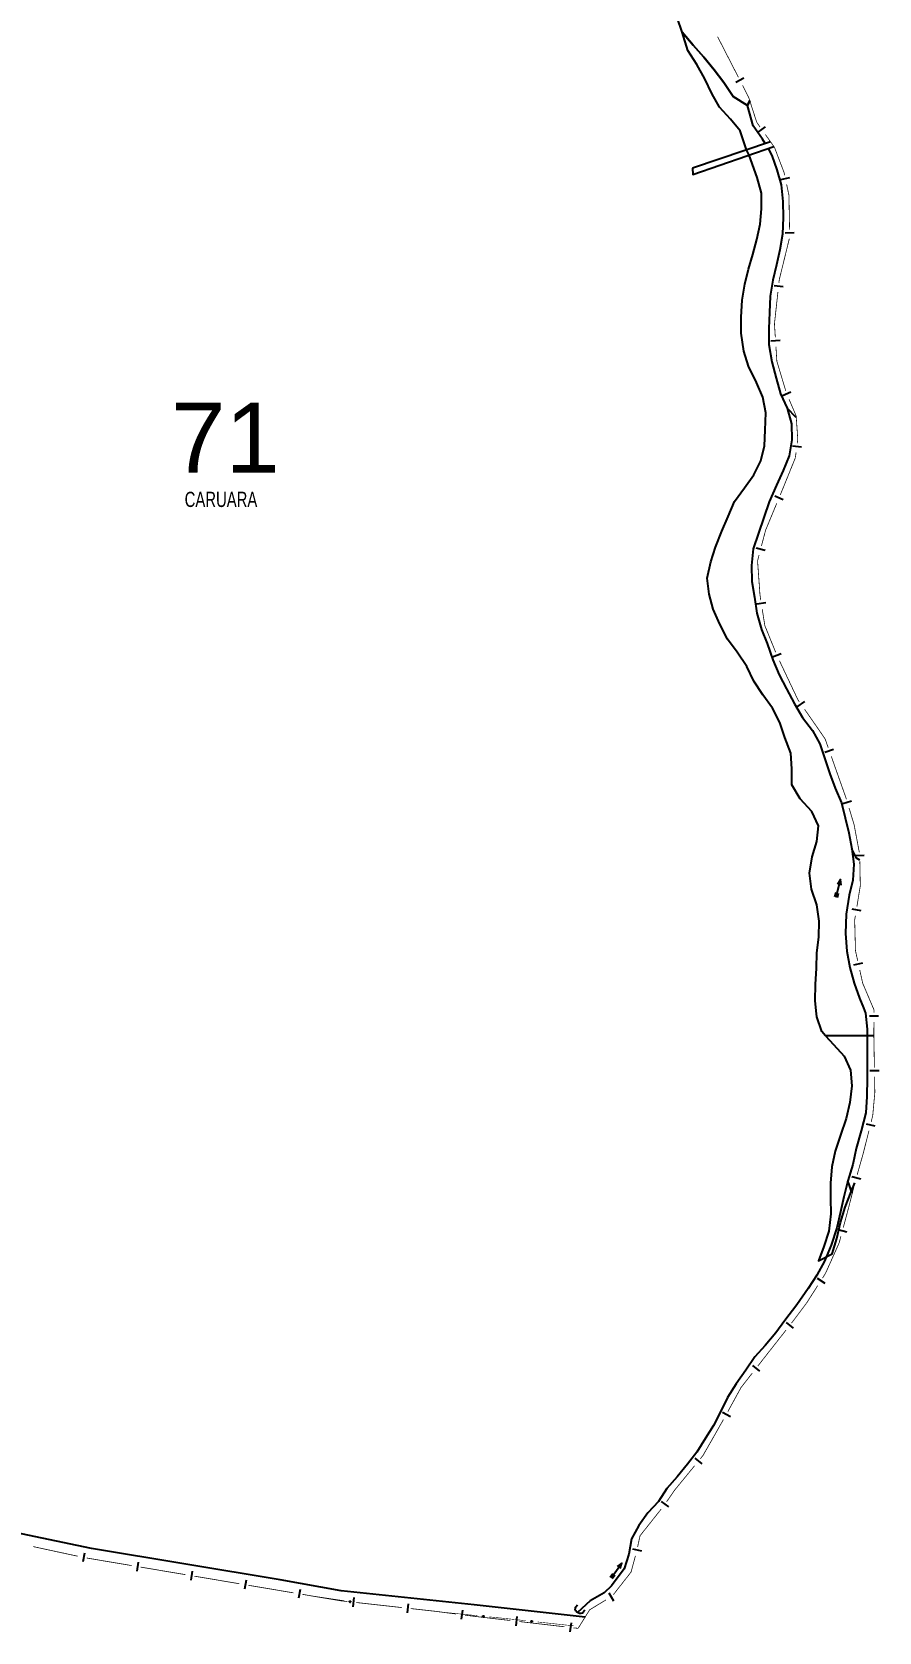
# Model space of a CAD drawing. Extents: x 210853 to 212686, y 4878863 to 4882037.
# Drawn here: x 211902 to 212181, y 4878863 to 4879390 of the extents above; entities that cross this region are included whole.
import ezdxf

# ---------------------------------------------------------------- set-up
doc = ezdxf.new("R2010")
doc.units = 0
doc.header["$LTSCALE"] = 1.5
doc.header["$MEASUREMENT"] = 0
doc.linetypes.add('TRACO_00', pattern=[10, -10])
doc.linetypes.add('TRACO_13', pattern=[8, 5, -1, 1, -1])
for name, color, linetype in [('HD-ALAGADO-BREJO', 170, 'CONTINUOUS'), ('HD-CURSO-INTER', 170, 'CONTINUOUS'), ('HD-CURSO-PERENE', 170, 'CONTINUOUS'), ('HD-LAGOS-PERENE', 170, 'CONTINUOUS'), ('HD-TXT-PERENE', 170, 'CONTINUOUS'), ('LM-LIM-SETORES-BAIRROS', 250, 'CONTINUOUS'), ('LM-TXT-LSB', 7, 'CONTINUOUS'), ('SV-EIXO-ROD-ESTR', 7, 'CONTINUOUS'), ('SV-EST-MUNIC-PAV', 20, 'CONTINUOUS'), ('SV-PONTE-BUEIRO', 251, 'CONTINUOUS')]:
    doc.layers.add(name, color=color, linetype=linetype)
doc.styles.add('ARIAL', font='ARIAL.SHX')
doc.styles.add('SWIS', font='swissko.ttf')

# ---------------------------------------------------------------- blocks, each defined once
blk = doc.blocks.new('COD035', base_point=(211191.231779, 4880595.135732))
at = {"layer": 'HD-TXT-PERENE'}
for p, q in [((211191.231779, 4880595.541463), (211192.731779, 4880595.541463)), ((211191.231779, 4880595.141463), (211197.231779, 4880595.141463)), ((211191.231779, 4880594.741463), (211192.731779, 4880594.741463))]:
    blk.add_line(p, q, dxfattribs=at)
blk.add_lwpolyline([(211195.431779, 4880594.541463), (211197.231779, 4880595.141463), (211195.431779, 4880595.741463)], dxfattribs=at)
blk = doc.blocks.new('COD119', base_point=(212037.953363, 4879764.423174))
at = {"layer": 'SV-PONTE-BUEIRO'}
blk.add_lwpolyline([(212036.443363, 4879762.423174), (212036.443363, 4879763.256507), (212036.443363, 4879763.381507), (212036.569196, 4879763.714841), (212036.820863, 4879764.089841), (212037.198363, 4879764.298174), (212037.701696, 4879764.423174), (212038.205029, 4879764.423174), (212038.708363, 4879764.298174), (212039.085863, 4879764.089841), (212039.337529, 4879763.714841), (212039.463363, 4879763.381507), (212039.463363, 4879763.256507), (212039.463363, 4879762.423174)], dxfattribs=at)

msp = doc.modelspace()

# ---------------------------------------------------------------- linework, layer by layer
at = {"layer": 'HD-ALAGADO-BREJO', "linetype": 'TRACO_00'}
for points in [[(212163.059116, 4879059.204691, 6.457651), (212161.773615, 4879060.630586, 6.457651), (212160.203255, 4879065.485306, 6.457651), (212159.979057, 4879067.374888, 6.457651), (212159.571398, 4879070.810703, 6.457651), (212159.728499, 4879076.106982, 6.457651), (212160.095293, 4879081.453453, 6.447502), (212160.162625, 4879086.529796, 6.437353), (212160.829109, 4879091.696725, 6.437353), (212160.936287, 4879096.972965, 6.437353), (212160.114684, 4879102.298155, 6.396759), (212158.364393, 4879107.492429, 6.38661), (212157.802488, 4879112.727969, 6.38661), (212158.648614, 4879118.124925, 6.335866), (212160.144037, 4879123.192831, 6.437353), (212160.660747, 4879128.309634, 6.203934), (212158.521216, 4879133.03383, 6.153191), (212154.714204, 4879137.196619, 6.122745), (212151.885672, 4879141.770174, 6.112596), (212151.932895, 4879147.116297, 6.112596), (212151.590741, 4879152.262142, 6.112596), (212149.630745, 4879157.42621, 6.112596), (212147.94049, 4879162.390718, 6.112596), (212145.551303, 4879167.094656, 6.112596), (212142.3933, 4879171.497977, 6.112596), (212139.405068, 4879175.901483, 6.112596), (212137.095668, 4879180.815353, 6.112596), (212133.967503, 4879185.45853, 6.092299), (212130.77958, 4879189.781877, 6.08215), (212128.190549, 4879194.705436, 6.08215), (212126.04093, 4879199.629473, 6.061853), (212124.700191, 4879204.624341, 6.061853), (212124.068369, 4879209.87979, 6.051704), (212125.264078, 4879215.1772, 6.041555), (212126.849462, 4879220.085322, 5.92992), (212128.884076, 4879225.32369, 5.869029), (212130.968821, 4879230.1724, 5.848731), (212133.063527, 4879235.071084, 5.828434), (212136.356798, 4879239.631323, 5.828434), (212139.42052, 4879243.911518, 5.77769), (212141.765074, 4879248.450739, 5.716798), (212142.980917, 4879253.428406, 5.493528), (212143.158093, 4879258.524854, 5.463082), (212143.3449, 4879264.320798, 5.463082), (212142.433529, 4879269.426052, 5.463082), (212140.283971, 4879274.230178, 5.463082), (212137.664758, 4879279.593381, 5.463082), (212136.104318, 4879284.578016, 5.463082), (212135.24246, 4879290.512715, 5.463082), (212135.289738, 4879295.748918, 5.463082), (212135.536582, 4879301.315097, 5.463082), (212136.452634, 4879306.672159, 5.463082), (212137.628557, 4879311.599819, 5.463082), (212139.104124, 4879316.437873, 5.463082), (212140.449824, 4879321.355726, 5.463082), (212141.515838, 4879326.393186, 5.463082), (212141.982635, 4879331.469964, 5.463082), (212141.900153, 4879336.576121, 5.463082), (212140.509384, 4879341.760795, 5.463082), (212137.856207, 4879349.098424, 5.463082), (212136.966763, 4879350.799615, 5.463082), (212134.939085, 4879357.053482, 5.463082), (212131.7214, 4879360.987083, 5.463082), (212128.174151, 4879364.930318, 5.463082), (212125.555374, 4879369.434152, 5.463082), (212123.315971, 4879374.168231, 5.463082), (212120.647114, 4879378.961799, 5.463082), (212117.718696, 4879383.575215, 5.463082), (212115.878099, 4879389.608774, 5.463082), (212119.42555, 4879385.265834, 5.463082), (212122.972779, 4879381.36257, 5.493528), (212126.320391, 4879377.229258, 5.493528), (212129.508274, 4879372.985852, 5.493528), (212132.64639, 4879368.412635, 5.483379), (212137.321655, 4879365.399946, 5.483379), (212138.072943, 4879367.058979, 5.483379)], [(212163.059116, 4879059.204691, 6.457651), (212165.670588, 4879056.308012, 6.457651), (212169.147839, 4879052.544569, 6.457651), (212171.217408, 4879047.930216, 6.396759), (212171.719348, 4879042.784545, 6.427205), (212171.063048, 4879037.227913, 6.437353), (212169.877286, 4879032.010455, 6.457651), (212168.002569, 4879026.552422, 6.477948), (212166.257628, 4879021.194457, 6.477948), (212165.131719, 4879016.106968, 6.477948), (212164.705016, 4879010.740447, 6.477948), (212164.707584, 4879005.674173, 6.488097), (212164.760111, 4879000.55799, 6.488097), (212164.083904, 4878994.871432, 6.488097), (212162.508563, 4878989.853402, 6.630178), (212160.663416, 4878985.164836, 7.005678), (212165.246116, 4878987.448155, 6.99553), (212166.731542, 4878992.536035, 6.99553), (212167.957271, 4878997.713567, 6.99553), (212169.542559, 4879002.811549, 7.005678), (212171.427455, 4879007.889872, 7.06657), (212172.705712, 4879010.767204, 7.06657)], [(212178.936224, 4879059.203716, 7.06657), (212163.059116, 4879059.204691, 7.06657)], [(212178.936224, 4879059.203716, 7.06657), (212163.059116, 4879059.204691, 7.06657)]]:
    msp.add_polyline3d(points, dxfattribs=at)
at = {"layer": 'HD-CURSO-INTER', "linetype": 'TRACO_13'}
for points in [[(212153.398965, 4879262.702389, 5.737096), (212150.424658, 4879265.807425, 5.737096)], [(212174.315897, 4879117.005162, 5.92992), (212173.279229, 4879117.691196, 5.92992), (212171.719752, 4879120.777228, 5.950218)], [(212171.841471, 4879007.376721, 7.037143), (212171.836266, 4879007.392692, 7.037143), (212170.3371, 4879011.466055, 6.966656)]]:
    msp.add_polyline3d(points, dxfattribs=at)
at = {"layer": 'HD-CURSO-PERENE', "linetype": 'Continuous'}
for points in [[(212143.159848, 4879352.899511, 5.848731), (212142.310578, 4879354.353504, 5.716798), (212139.162581, 4879358.716865, 5.716798), (212137.321655, 4879365.399946, 5.463082)], [(212144.106425, 4879351.246406, 5.848731), (212145.299295, 4879348.990704, 5.848731), (212146.969451, 4879344.27599, 5.85888), (212148.410031, 4879339.331194, 5.85888), (212148.92214, 4879333.825799, 5.889326), (212149.05461, 4879328.609777, 5.960366), (212148.88766, 4879323.043685, 6.041555), (212147.961509, 4879317.906451, 6.051704), (212146.855493, 4879312.978866, 6.051704), (212145.659678, 4879307.891301, 6.051704), (212144.843436, 4879302.644267, 6.051704), (212144.556524, 4879297.317869, 6.051704), (212144.339494, 4879292.04151, 6.051704), (212144.362167, 4879286.715449, 6.051704), (212145.353699, 4879281.080671, 6.051704), (212146.794522, 4879275.656229, 6.051704), (212148.245195, 4879270.501599, 6.061853), (212150.424658, 4879265.807425, 6.102448), (212151.795433, 4879260.6627, 6.112596), (212151.967881, 4879255.386766, 6.112596), (212151.041785, 4879250.139612, 6.112596), (212149.036934, 4879245.290989, 6.112596), (212146.862309, 4879240.442182, 6.102448), (212144.418376, 4879234.943558, 6.143042), (212142.693311, 4879229.775475, 6.214083), (212140.918268, 4879224.697272, 6.305421), (212139.243156, 4879219.489273, 6.305421), (212138.616791, 4879213.982637, 6.305421), (212138.809212, 4879208.706724, 6.305421), (212139.690618, 4879203.61143, 6.305421), (212140.442284, 4879198.346119, 6.305421), (212141.972956, 4879192.98173, 6.305421), (212143.792901, 4879188.287165, 6.295272), (212145.71301, 4879183.003141, 6.315569), (212147.752792, 4879178.049006, 6.346015), (212150.211859, 4879173.395108, 6.346015), (212152.840821, 4879168.50157, 6.346015), (212155.459598, 4879163.997736, 6.346015), (212158.697449, 4879159.684436, 6.346015), (212161.106467, 4879155.260314, 6.346015), (212162.78668, 4879150.405714, 6.346015), (212164.407019, 4879145.461114, 6.346015), (212166.197055, 4879140.666589, 6.346015), (212168.276667, 4879135.942329, 6.335866), (212169.527536, 4879130.927378, 6.325718), (212170.728397, 4879126.062263, 6.376462), (212171.719752, 4879120.777228, 6.376462), (212172.37145, 4879115.711661, 6.376462), (212172.044592, 4879110.385219, 6.427205), (212170.848692, 4879105.46753, 6.427205), (212169.823252, 4879099.191024, 6.488097), (212169.586791, 4879092.84543, 6.528691), (212170.019123, 4879087.110116, 6.53884), (212171.060507, 4879081.635275, 6.548988), (212172.471218, 4879076.510579, 6.579434), (212174.181412, 4879071.616041, 6.599732), (212175.527947, 4879068.396933, 6.599732), (212176.241151, 4879066.691906, 6.660624), (212176.693249, 4879061.366313, 6.680921), (212176.698281, 4879059.204194, 6.680921)], [(212176.698281, 4879059.204194, 6.680921), (212176.706017, 4879055.880358, 6.680921), (212176.708707, 4879050.574261, 6.680921), (212176.701431, 4879045.228182, 6.680921), (212176.674491, 4879039.272529, 6.680921), (212176.317749, 4879033.796165, 6.680921), (212174.802738, 4879027.968796, 6.680921), (212173.147949, 4879022.071325, 6.670773), (212171.982176, 4879016.823911, 6.680921), (212170.3371, 4879011.466055, 6.76211), (212169.111397, 4879006.23856, 6.782408), (212167.965449, 4879001.280954, 6.833151), (212166.729809, 4878995.953522, 6.843299), (212164.885164, 4878990.275683, 6.843299), (212162.710727, 4878985.057148, 6.843299), (212160.12656, 4878980.387762, 6.843299), (212157.292582, 4878976.00789, 6.843299), (212153.560304, 4878970.64776, 6.843299), (212149.628168, 4878965.537229, 6.833151), (212146.694176, 4878961.447036, 6.833151), (212143.171035, 4878957.236289, 6.833151), (212139.737494, 4878953.575236, 6.853448), (212136.813677, 4878949.115325, 7.015827), (212133.630212, 4878944.64514, 7.107165), (212130.716421, 4878940.105299, 7.107165), (212128.487504, 4878935.454959, 7.157979), (212126.196978, 4878930.965107, 7.157979), (212123.546456, 4878926.71524, 7.157979), (212120.675896, 4878922.175381, 7.157979), (212117.535372, 4878918.175496, 7.157979), (212114.194821, 4878913.985616, 7.157979), (212110.824304, 4878910.195719, 7.157979), (212108.083777, 4878905.935851, 7.157979), (212104.553252, 4878902.135952, 7.157979), (212101.552728, 4878898.066072, 7.157979), (212099.162204, 4878893.646216, 7.14791), (212098.261695, 4878888.586407, 7.198258), (212096.68117, 4878883.716581, 7.198258), (212092.600454, 4878878.126746, 7.198258), (212090.160119, 4878875.806804, 7.198258), (212085.589651, 4878873.206841, 7.198258), (212081.359089, 4878869.386933, 7.198258)]]:
    msp.add_polyline3d(points, dxfattribs=at)
at = {"layer": 'HD-LAGOS-PERENE', "linetype": 'Continuous'}
msp.add_polyline3d([(212138.072943, 4879367.058979, 5.46303), (212137.321655, 4879365.399946, 5.46303), (212132.64639, 4879368.412635, 5.46303), (212129.508274, 4879372.985852, 5.46303), (212126.320391, 4879377.229258, 5.46303), (212122.972779, 4879381.36257, 5.46303), (212119.42555, 4879385.265834, 5.46303), (212115.878099, 4879389.608774, 5.46303), (212114.207903, 4879394.40343, 5.46303), (212112.71738, 4879399.368156, 5.46303), (212110.29838, 4879403.782274, 5.46303), (212107.530051, 4879407.521088, 5.46303), (212104.726562, 4879412.605112, 5.46303), (212102.942845, 4879417.410224, 5.46303), (212101.089065, 4879422.315205, 5.46303), (212098.974803, 4879427.859515, 5.46303), (212094.763781, 4879431.073598, 5.46303), (212089.704078, 4879433.337594, 5.46303), (212086.551874, 4879437.252122, 5.46303), (212083.859084, 4879441.546789, 5.46303), (212079.987907, 4879444.751177, 5.46303), (212080.372896, 4879449.808016, 5.46303), (212077.790405, 4879453.733036, 5.46303), (212074.198311, 4879457.757102, 5.46303)], dxfattribs=at)
at = {"layer": 'LM-LIM-SETORES-BAIRROS', "const_width": 0.25}
for points in [[(212127.503384, 4879388.064679), (212134.344746, 4879374.71568)], [(212135.713018, 4879372.04588), (212137.537382, 4879368.486147)], [(212137.537382, 4879368.486147), (212137.740269, 4879368.09027)], [(212137.740269, 4879368.09027), (212140.366727, 4879359.94825)], [(212140.366727, 4879359.94825), (212140.387999, 4879359.882306)], [(212140.387999, 4879359.882306), (212141.505392, 4879358.307798)], [(212143.241633, 4879355.861277), (212146.135368, 4879351.783741)], [(212146.135368, 4879351.783741), (212146.213006, 4879351.674342)], [(212146.213006, 4879351.674342), (212149.369208, 4879343.389313)], [(212149.369208, 4879343.389313), (212149.390282, 4879343.333992)], [(212149.390282, 4879343.333992), (212149.587407, 4879342.414074)], [(212150.215995, 4879339.480667), (212150.844582, 4879336.54726)], [(212150.844582, 4879336.54726), (212150.97892, 4879335.920347)], [(212150.97892, 4879335.920347), (212151.19732, 4879324.563592)], [(212151.103593, 4879321.580969), (212148.006713, 4879308.955228)], [(212147.801644, 4879308.119178), (212147.678104, 4879306.986729)], [(212148.006713, 4879308.955228), (212147.801644, 4879308.119178)], [(212147.352762, 4879304.004422), (212146.268286, 4879294.063401)], [(212146.268286, 4879294.063401), (212146.213006, 4879293.556661)], [(212146.213006, 4879293.556661), (212146.502099, 4879289.075723)], [(212146.695245, 4879286.081947), (212146.952775, 4879282.090246)], [(212146.952775, 4879282.090246), (212147.007325, 4879281.244715)], [(212147.007325, 4879281.244715), (212149.924685, 4879271.520181)], [(212151.010045, 4879268.727758), (212152.979642, 4879264.132032)], [(212152.979642, 4879264.132032), (212153.361878, 4879263.240149)], [(212153.361878, 4879263.240149), (212153.845533, 4879256.227147)], [(212153.891424, 4879255.561731), (212153.719014, 4879254.239925)], [(212153.845533, 4879256.227147), (212153.891424, 4879255.561731)], [(212153.097105, 4879249.471951), (212149.268054, 4879240.02696)], [(212153.201658, 4879250.273523), (212153.097105, 4879249.471951)], [(212153.330997, 4879251.265123), (212153.201658, 4879250.273523)], [(212149.125509, 4879239.675349), (212148.120832, 4879237.25499)], [(212149.268054, 4879240.02696), (212149.125509, 4879239.675349)], [(212146.970699, 4879234.484215), (212143.5203, 4879226.17189)], [(212143.300502, 4879225.642378), (212141.919449, 4879220.394373)], [(212143.5203, 4879226.17189), (212143.300502, 4879225.642378)], [(212140.901475, 4879216.526075), (212140.652772, 4879215.581002)], [(212140.652772, 4879215.581002), (212141.428917, 4879204.58561)], [(212141.155969, 4879217.493149), (212140.901475, 4879216.526075)], [(212141.428917, 4879204.58561), (212141.447091, 4879204.328148)], [(212141.447091, 4879204.328148), (212141.718762, 4879202.607567)], [(212142.18665, 4879199.644278), (212142.966463, 4879194.705463)], [(212142.966463, 4879194.705463), (212143.035729, 4879194.266773)], [(212143.035729, 4879194.266773), (212146.625921, 4879185.410968)], [(212147.855601, 4879182.67574), (212153.838916, 4879170.018729)], [(212153.838916, 4879170.018729), (212153.891424, 4879169.907654)], [(212153.891424, 4879169.907654), (212154.392966, 4879169.18805)], [(212156.108344, 4879166.726856), (212159.5391, 4879161.804467)], [(212159.5391, 4879161.804467), (212159.981204, 4879161.170144)], [(212159.981204, 4879161.170144), (212162.375814, 4879157.687074)], [(212162.375814, 4879157.687074), (212162.893707, 4879156.933775)], [(212162.893707, 4879156.933775), (212163.92281, 4879154.024582)], [(212164.923282, 4879151.196322), (212169.592156, 4879137.997775)], [(212169.592156, 4879137.997775), (212169.777806, 4879137.472957)], [(212169.777806, 4879137.472957), (212169.90637, 4879137.048696)], [(212170.776392, 4879134.177622), (212172.226429, 4879129.3925)], [(212172.226429, 4879129.3925), (212172.425536, 4879128.735447)], [(212172.425536, 4879128.735447), (212174.156827, 4879119.584337)], [(212174.323711, 4879116.596215), (212174.476549, 4879108.597675)], [(212174.477527, 4879108.546503), (212173.348231, 4879101.690063)], [(212174.476549, 4879108.597675), (212174.477527, 4879108.546503)], [(212172.698166, 4879097.743239), (212172.624116, 4879097.293649)], [(212172.624116, 4879097.293649), (212172.875196, 4879087.7526)], [(212172.860682, 4879098.729945), (212172.698166, 4879097.743239)], [(212172.875196, 4879087.7526), (212172.888889, 4879087.232274)], [(212172.888889, 4879087.232274), (212173.643697, 4879083.835637)], [(212174.294489, 4879080.907076), (212175.16221, 4879077.002327)], [(212175.16221, 4879077.002327), (212175.271846, 4879076.508966)], [(212175.271846, 4879076.508966), (212178.589412, 4879068.688989)], [(212178.589412, 4879068.688989), (212178.978669, 4879067.771456)], [(212178.978669, 4879067.771456), (212178.973704, 4879066.768156)], [(212178.958858, 4879063.768193), (212178.939063, 4879059.768242)], [(212178.939063, 4879059.768242), (212178.936224, 4879059.194576)], [(212178.936224, 4879059.194576), (212179.120492, 4879048.769877)], [(212179.173512, 4879045.770346), (212179.261879, 4879040.771127)], [(212179.266007, 4879040.537605), (212178.653402, 4879033.798952)], [(212179.261879, 4879040.771127), (212179.266007, 4879040.537605)], [(212178.653402, 4879033.798952), (212178.574868, 4879032.935075)], [(212178.574868, 4879032.935075), (212178.054244, 4879030.86704)], [(212177.321851, 4879027.957814), (212175.612935, 4879021.169618)], [(212175.464742, 4879020.580963), (212173.451468, 4879013.467395)], [(212175.612935, 4879021.169618), (212175.464742, 4879020.580963)], [(212172.656672, 4879010.574814), (212170.680642, 4879002.822698)], [(212170.626768, 4879002.611346), (212168.867163, 4878996.061704)], [(212170.680642, 4879002.822698), (212170.626768, 4879002.611346)], [(212168.088793, 4878993.164439), (212167.56988, 4878991.23293)], [(212167.516642, 4878991.034766), (212163.100961, 4878981.184402)], [(212167.56988, 4878991.23293), (212167.516642, 4878991.034766)], [(212163.024238, 4878981.013249), (212162.050309, 4878979.484723)], [(212163.100961, 4878981.184402), (212163.024238, 4878981.013249)], [(212160.438234, 4878976.95466), (212157.214085, 4878971.894536)], [(212156.803986, 4878971.25091), (212152.461891, 4878965.46145)], [(212157.214085, 4878971.894536), (212156.803986, 4878971.25091)], [(212152.138797, 4878965.030658), (212151.853666, 4878964.667764)], [(212152.461891, 4878965.46145), (212152.138797, 4878965.030658)], [(212150.000202, 4878962.308809), (212145.057629, 4878956.018262)], [(212144.536267, 4878955.35471), (212140.742194, 4878950.506728)], [(212145.057629, 4878956.018262), (212144.536267, 4878955.35471)], [(212135.811728, 4878944.206688), (212135.205889, 4878943.432561)], [(212138.89327, 4878948.144213), (212135.811728, 4878944.206688)], [(212135.205889, 4878943.432561), (212130.877632, 4878935.522299)], [(212129.417498, 4878932.901701), (212126.46101, 4878927.680669)], [(212126.134688, 4878927.104399), (212122.990283, 4878921.60169)], [(212126.46101, 4878927.680669), (212126.134688, 4878927.104399)], [(212119.910113, 4878917.672746), (212113.577735, 4878909.933173)], [(212122.678993, 4878921.056932), (212121.809826, 4878919.994618)], [(212122.990283, 4878921.60169), (212122.678993, 4878921.056932)], [(212113.348615, 4878909.653137), (212110.715369, 4878905.834931)], [(212113.577735, 4878909.933173), (212113.348615, 4878909.653137)], [(212108.928923, 4878903.426904), (212102.093581, 4878894.80843)], [(212101.94482, 4878894.620861), (212101.156864, 4878890.943736)], [(212102.093581, 4878894.80843), (212101.94482, 4878894.620861)], [(211916.811082, 4878887.901396), (211902.148693, 4878891.065941)], [(211934.543953, 4878884.822502), (211919.752447, 4878887.314761)], [(212100.438363, 4878888.032009), (212099.14272, 4878883.202795)], [(211952.29376, 4878881.831792), (211937.502254, 4878884.324051)], [(211970.043567, 4878878.841081), (211955.252061, 4878881.33334)], [(212099.007478, 4878882.698712), (212093.166054, 4878875.234669)], [(212099.14272, 4878883.202795), (212099.007478, 4878882.698712)], [(211987.793374, 4878875.85037), (211973.001868, 4878878.342629)], [(212003.162579, 4878873.260773), (211990.751675, 4878875.351918)], [(212003.574204, 4878873.215038), (212003.162579, 4878873.260773)], [(212005.561971, 4878872.994175), (212003.574204, 4878873.215038)], [(212023.451879, 4878871.006407), (212008.543623, 4878872.66288)], [(212034.498534, 4878869.779), (212026.43353, 4878870.675112)], [(212085.357481, 4878870.258208), (212081.821837, 4878864.563522)], [(212085.611633, 4878870.411881), (212085.357481, 4878870.258208)], [(212090.746024, 4878873.516397), (212085.611633, 4878870.411881)], [(212035.376552, 4878869.665184), (212034.498534, 4878869.779)], [(212041.326767, 4878868.893859), (212035.376552, 4878869.665184)], [(212047.032916, 4878868.154173), (212044.301875, 4878868.508197)], [(212047.277392, 4878868.125873), (212047.032916, 4878868.154173)], [(212059.197785, 4878866.745939), (212047.277392, 4878868.125873)], [(212077.078376, 4878864.67604), (212062.177884, 4878866.400956)], [(212081.568944, 4878864.156201), (212080.058474, 4878864.331056)], [(212081.821837, 4878864.563522), (212081.568944, 4878864.156201)]]:
    msp.add_lwpolyline(points, dxfattribs=at)
at = {"layer": 'LM-LIM-SETORES-BAIRROS'}
for points in [[(212133.465937, 4879373.141611), (212136.135737, 4879374.509883)], [(212140.860878, 4879356.624171), (212143.3074, 4879358.360412)], [(212148.330233, 4879341.121978), (212151.26364, 4879341.750566)], [(212149.716824, 4879323.534936), (212152.716269, 4879323.592617)], [(212146.078503, 4879306.155298), (212149.06081, 4879305.829956)], [(212145.069593, 4879287.981224), (212148.063369, 4879288.174371)], [(212148.843489, 4879269.975169), (212151.600924, 4879271.156927)], [(212152.102275, 4879253.442333), (212155.077076, 4879253.054315)], [(212146.352067, 4879236.906465), (212149.122842, 4879235.756332)], [(212140.214343, 4879219.809038), (212143.115567, 4879219.045558)], [(212140.39308, 4879201.38586), (212143.356369, 4879201.853748)], [(212145.611517, 4879183.920671), (212148.391735, 4879185.047786)], [(212153.734161, 4879167.509963), (212156.195356, 4879169.225341)], [(212162.842171, 4879152.581592), (212165.67043, 4879153.582065)], [(212168.760841, 4879135.65666), (212171.631914, 4879136.526682)], [(212172.785775, 4879118.567192), (212175.785228, 4879118.624507)], [(212171.705656, 4879100.947131), (212174.665774, 4879100.459582)], [(212172.396347, 4879082.534054), (212175.324908, 4879083.184845)], [(212177.468773, 4879065.775591), (212180.468737, 4879065.760745)], [(212177.6384, 4879047.743523), (212180.637931, 4879047.796544)], [(212176.3555, 4879030.263495), (212179.264726, 4879029.531102)], [(212171.735836, 4879012.913672), (212174.622454, 4879012.096705)], [(212167.159074, 4878995.485134), (212170.056338, 4878994.706764)], [(212160.24792, 4878979.447406), (212162.777982, 4878977.835331)], [(212150.056367, 4878964.808178), (212152.415322, 4878962.954713)], [(212138.944629, 4878950.643686), (212141.307144, 4878948.794761)], [(212129.081728, 4878935.365053), (212131.713514, 4878933.925019)], [(212120.015653, 4878920.170517), (212122.337525, 4878918.270804)], [(212108.912817, 4878905.863317), (212111.382455, 4878904.160118)], [(211919.015573, 4878888.960063), (211918.517121, 4878886.001762)], [(212099.480632, 4878890.280227), (212102.414039, 4878889.65164)], [(211936.76538, 4878885.969352), (211936.266928, 4878883.011051)], [(211954.515187, 4878882.978641), (211954.016735, 4878880.02034)], [(211972.264994, 4878879.98793), (211971.766542, 4878877.029629)], [(211990.014801, 4878876.997219), (211989.516349, 4878874.038918)], [(212091.681359, 4878875.834834), (212093.233617, 4878873.267638)], [(212007.715386, 4878874.264137), (212007.384092, 4878871.282486)], [(212025.605293, 4878872.276369), (212025.273999, 4878869.294718)], [(212043.503003, 4878870.124305), (212043.117341, 4878867.149197)], [(212061.357009, 4878868.006), (212061.012026, 4878865.025901)], [(212079.2376, 4878865.9361), (212078.892617, 4878862.956002)]]:
    msp.add_lwpolyline(points, dxfattribs=at)
at = {"layer": 'SV-EIXO-ROD-ESTR', "const_width": 0.18}
for points in [[(211992.639232, 4878875.033879), (212004.506672, 4878873.255152)], [(212036.446741, 4878869.526455), (212048.386712, 4878868.327662)], [(212052.366702, 4878867.928064), (212057.34169, 4878867.428567)], [(212057.34169, 4878867.428567), (212057.661771, 4878867.396432)], [(212057.661771, 4878867.396432), (212064.301688, 4878866.681363)], [(212068.278692, 4878866.253071), (212080.209706, 4878864.968192)]]:
    msp.add_lwpolyline(points, dxfattribs=at)
at = {"layer": 'SV-EIXO-ROD-ESTR'}
for points in [[(212006.358802, 4878873.088859), (212006.397714, 4878873.118489), (212006.437215, 4878873.135997), (212006.474365, 4878873.141117), (212006.508372, 4878873.137082), (212006.542699, 4878873.129035), (212006.575517, 4878873.113286), (212006.608069, 4878873.087739), (212006.638066, 4878873.048914), (212006.653342, 4878873.007269), (212006.66031, 4878872.971117), (212006.658144, 4878872.935414), (212006.649768, 4878872.902198), (212006.632282, 4878872.86865), (212006.60607, 4878872.835913), (212006.5663, 4878872.806696), (212006.527456, 4878872.789797), (212006.491393, 4878872.785788), (212006.455513, 4878872.788193), (212006.420567, 4878872.796828), (212006.388441, 4878872.812473), (212006.355529, 4878872.838924), (212006.327211, 4878872.878559), (212006.309914, 4878872.917109), (212006.3054, 4878872.953105), (212006.308563, 4878872.988376), (212006.316215, 4878873.022903), (212006.330672, 4878873.056552), (212006.358802, 4878873.088859)], [(212050.244742, 4878868.251747), (212050.282165, 4878868.283236), (212050.320767, 4878868.302646), (212050.357623, 4878868.309569), (212050.391787, 4878868.307194), (212050.426464, 4878868.300828), (212050.46001, 4878868.286696), (212050.493769, 4878868.262764), (212050.52562, 4878868.225446), (212050.542905, 4878868.184594), (212050.551625, 4878868.148824), (212050.5512, 4878868.113058), (212050.544452, 4878868.079474), (212050.52862, 4878868.045114), (212050.504033, 4878868.01114), (212050.465732, 4878867.980021), (212050.427757, 4878867.96125), (212050.391933, 4878867.95549), (212050.355978, 4878867.956146), (212050.320653, 4878867.963069), (212050.287804, 4878867.977131), (212050.253642, 4878868.001948), (212050.223428, 4878868.040157), (212050.204274, 4878868.077819), (212050.198013, 4878868.113554), (212050.199455, 4878868.148937), (212050.205417, 4878868.183795), (212050.218219, 4878868.218108), (212050.244742, 4878868.251747)], [(212066.159122, 4878866.592049), (212066.196771, 4878866.623267), (212066.235513, 4878866.642399), (212066.272418, 4878866.649056), (212066.306563, 4878866.646435), (212066.341194, 4878866.639819), (212066.374637, 4878866.625445), (212066.408222, 4878866.60127), (212066.439803, 4878866.563723), (212066.456793, 4878866.522748), (212066.465255, 4878866.486916), (212066.464572, 4878866.451154), (212066.457581, 4878866.417619), (212066.441502, 4878866.383374), (212066.416671, 4878866.349579), (212066.378147, 4878866.318736), (212066.340037, 4878866.30024), (212066.304172, 4878866.294739), (212066.268223, 4878866.295653), (212066.232949, 4878866.302831), (212066.200202, 4878866.31713), (212066.16622, 4878866.342193), (212066.136283, 4878866.380619), (212066.117401, 4878866.418418), (212066.111398, 4878866.454197), (212066.113095, 4878866.489568), (212066.119308, 4878866.524383), (212066.132357, 4878866.558603), (212066.159122, 4878866.592049)]]:
    msp.add_lwpolyline(points, close=True, dxfattribs=at)
for points in [[(212006.3054, 4878872.953105), (212006.658144, 4878872.935414)], [(212006.308563, 4878872.988376), (212006.66031, 4878872.971117)], [(212006.309486, 4878872.969929), (212006.657101, 4878872.950942)], [(212006.309914, 4878872.917109), (212006.649768, 4878872.902198)], [(212006.310975, 4878872.933832), (212006.650897, 4878872.918757)], [(212006.316215, 4878873.022903), (212006.653342, 4878873.007269)], [(212006.316297, 4878873.006162), (212006.652171, 4878872.991694)], [(212006.32056, 4878872.896521), (212006.636192, 4878872.885087)], [(212006.327211, 4878872.878559), (212006.632282, 4878872.86865)], [(212006.328101, 4878873.038887), (212006.641236, 4878873.029207)], [(212006.330672, 4878873.056552), (212006.638066, 4878873.048914)], [(212006.345302, 4878873.070803), (212006.619303, 4878873.066988)], [(212006.345394, 4878872.859685), (212006.616089, 4878872.852227)], [(212006.355529, 4878872.838924), (212006.60607, 4878872.835913)], [(212006.358802, 4878873.088859), (212006.608069, 4878873.087739)], [(212006.377784, 4878872.827235), (212006.578444, 4878872.821995)], [(212006.380653, 4878873.104137), (212006.584417, 4878873.101192)], [(212006.388441, 4878872.812473), (212006.5663, 4878872.806696)], [(212006.397714, 4878873.118489), (212006.575517, 4878873.113286)], [(212006.408891, 4878872.804636), (212006.54046, 4878872.798713)], [(212006.420189, 4878873.128567), (212006.550207, 4878873.121497)], [(212006.420567, 4878872.796828), (212006.527456, 4878872.789797)], [(212006.437215, 4878873.135997), (212006.542699, 4878873.129035)], [(212050.198013, 4878868.113554), (212050.5512, 4878868.113058)], [(212050.199455, 4878868.148937), (212050.551625, 4878868.148824)], [(212050.201276, 4878868.130556), (212050.549402, 4878868.128517)], [(212050.204274, 4878868.077819), (212050.544452, 4878868.079474)], [(212050.20452, 4878868.094574), (212050.544773, 4878868.096068)], [(212050.205417, 4878868.183795), (212050.542905, 4878868.184594)], [(212050.206314, 4878868.167078), (212050.542494, 4878868.168981)], [(212050.215911, 4878868.057775), (212050.531725, 4878868.061723)], [(212050.21651, 4878868.200338), (212050.529746, 4878868.205916)], [(212050.218219, 4878868.218108), (212050.52562, 4878868.225446)], [(212050.223428, 4878868.040157), (212050.52862, 4878868.045114)], [(212050.232137, 4878868.233054), (212050.506, 4878868.242585)], [(212050.242508, 4878868.022191), (212050.513246, 4878868.027922)], [(212050.244742, 4878868.251747), (212050.493769, 4878868.262764)], [(212050.253642, 4878868.001948), (212050.504033, 4878868.01114)], [(212050.265824, 4878868.268071), (212050.469489, 4878868.27505)], [(212050.27644, 4878867.991357), (212050.477117, 4878867.995893)], [(212050.282165, 4878868.283236), (212050.46001, 4878868.286696)], [(212050.287804, 4878867.977131), (212050.465732, 4878867.980021)], [(212050.304123, 4878868.294396), (212050.434331, 4878868.293665)], [(212050.30861, 4878867.970299), (212050.440312, 4878867.97079)], [(212050.320653, 4878867.963069), (212050.427757, 4878867.96125)], [(212050.320767, 4878868.302646), (212050.426464, 4878868.300828)], [(212066.111398, 4878866.454197), (212066.464572, 4878866.451154)], [(212066.113095, 4878866.489568), (212066.465255, 4878866.486916)], [(212066.114783, 4878866.471175), (212066.462886, 4878866.466625)], [(212066.117401, 4878866.418418), (212066.457581, 4878866.417619)], [(212066.117768, 4878866.435171), (212066.458023, 4878866.434211)], [(212066.119308, 4878866.524383), (212066.456793, 4878866.522748)], [(212066.120084, 4878866.507659), (212066.456269, 4878866.507138)], [(212066.128892, 4878866.39829), (212066.444727, 4878866.39996)], [(212066.13052, 4878866.540846), (212066.443788, 4878866.544164)], [(212066.132357, 4878866.558603), (212066.439803, 4878866.563723)], [(212066.136283, 4878866.380619), (212066.441502, 4878866.383374)], [(212066.146383, 4878866.573448), (212066.420307, 4878866.581003)], [(212066.155233, 4878866.362516), (212066.426005, 4878866.366294)], [(212066.159122, 4878866.592049), (212066.408222, 4878866.60127)], [(212066.16622, 4878866.342193), (212066.416671, 4878866.349579)], [(212066.180321, 4878866.608221), (212066.384031, 4878866.613731)], [(212066.188941, 4878866.331437), (212066.389646, 4878866.334526)], [(212066.196771, 4878866.623267), (212066.374637, 4878866.625445)], [(212066.200202, 4878866.31713), (212066.378147, 4878866.318736)], [(212066.218809, 4878866.634269), (212066.349008, 4878866.632599)], [(212066.220959, 4878866.310148), (212066.352661, 4878866.309689)], [(212066.232949, 4878866.302831), (212066.340037, 4878866.30024)], [(212066.235513, 4878866.642399), (212066.341194, 4878866.639819)]]:
    msp.add_lwpolyline(points, dxfattribs=at)
at = {"layer": 'SV-EST-MUNIC-PAV', "linetype": 'Continuous'}
msp.add_polyline3d([(212083.870319, 4878867.86291, 9.353163), (212047.377094, 4878871.899502, 9.353163), (212003.575832, 4878876.525485, 10.430615), (211983.465822, 4878880.091444, 10.430615), (211921.390675, 4878890.401992, 11.810158), (211782.408652, 4878919.55045, 12.283431), (211638.701349, 4878948.7325, 13.139352)], dxfattribs=at)
at = {"layer": 'SV-PONTE-BUEIRO', "linetype": 'Continuous'}
for points in [[(212144.919987, 4879353.496323, 7.848017), (212119.189838, 4879344.771976, 7.848017)], [(212119.189838, 4879344.771976, 7.848017), (212119.287337, 4879342.716953, 7.868314), (212146.044116, 4879351.912323, 8.030693)]]:
    msp.add_polyline3d(points, dxfattribs=at)

# ---------------------------------------------------------------- block references
at = {"layer": 'HD-TXT-PERENE'}
for p, rotation in [((212166.534336, 4879104.839681), 76), ((212092.441657, 4878880.798079), 54)]:
    msp.add_blockref('COD035', p, dxfattribs=dict(at, rotation=rotation))
at = {"layer": 'SV-PONTE-BUEIRO', "rotation": 144}
msp.add_blockref('COD119', (212081.359089, 4878869.386933, 7.198258), dxfattribs=at)

# ---------------------------------------------------------------- texts
at = {"layer": 'LM-TXT-LSB', "style": 'SWIS'}
msp.add_text('71', height=23, dxfattribs=at).set_placement((211947.573412, 4879244.611759))
at = {"layer": 'LM-TXT-LSB', "style": 'ARIAL', "width": 0.7}
msp.add_text('CARUARA', height=5, dxfattribs=at).set_placement((211952.025319, 4879233.27963))

doc.saveas('drawing.dxf')
